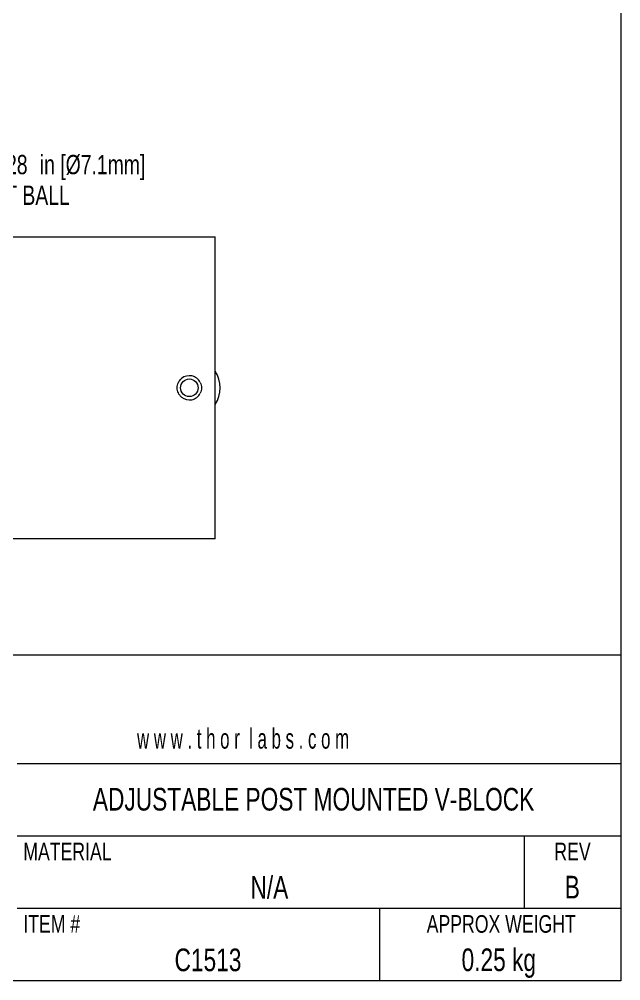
# Model space of a CAD drawing. Header units: inches. Extents: x 0.1 to 10.9, y 0.1 to 8.4.
# Drawn here: x 8.448 to 10.94, y 0.06 to 4.041 of the extents above; entities that cross this region are included whole.
import ezdxf

# ---------------------------------------------------------------- set-up
doc = ezdxf.new("R2010")
doc.units = ezdxf.units.IN
doc.header["$MEASUREMENT"] = 0
doc.styles.add('SLDTEXTSTYLE0', font='TXT', dxfattribs={"width": 0.75})
doc.styles.add('SLDTEXTSTYLE1', font='TXT', dxfattribs={"width": 0.625})
doc.dimstyles.new('SLDDIMSTYLE4', dxfattribs={"dimtxt": 0.08, "dimasz": 0.125, "dimexe": 0, "dimexo": 0.0625, "dimgap": 0.02, "dimtad": 0, "dimtih": 1, "dimtoh": 1, "dimlfac": 2, "dimrnd": 1e-09, "dimdsep": 46, "dimtxsty": 'SLDTEXTSTYLE0', "dimsah": 1, "dimcen": 0, "dimadec": 0, "dimazin": 2, "dimtfac": 1, "dimtofl": 0, "dimtmove": 0, "dimatfit": 3, "dimfxl": 1, "dimfrac": 2, "dimtolj": 1, "dimtzin": 12, "dimarcsym": 0})

# ---------------------------------------------------------------- blocks, each defined once
blk = doc.blocks.new('_D_19')
at = {"color": 8, "linetype": 'Continuous', "lineweight": 0}
for p, q in [((7.5896, 2.6339), (8.084, 3.44)), ((8.084, 3.44), (8.234, 3.44))]:
    blk.add_line(p, q, dxfattribs=at)
at = {"color": 8, "linetype": 'Continuous', "lineweight": 18}
blk.add_solid([(7.5896, 2.6339), (7.6762, 2.7274), (7.6336, 2.7535)], dxfattribs=at)
at = {"color": 8, "linetype": 'Continuous', "lineweight": 18, "char_height": 0.08, "attachment_point": 1, "style": 'SLDTEXTSTYLE0'}
for s, insert in [('Ø', (8.234, 3.4796)), ('0.28', (8.3266, 3.4796)), ('in [Ø7.1mm]', (8.5335, 3.4796)), ('TEST BALL', (8.234, 3.3526))]:
    blk.add_mtext(s, dxfattribs=dict(at, insert=insert))

msp = doc.modelspace()

# ---------------------------------------------------------------- linework, layer by layer
at = {"color": 7, "linetype": 'Continuous', "lineweight": 18}
for p, q in [((10.94, 8.44), (10.94, 0.06)), ((8.3978, 3.1402), (8.4563, 3.1402)), ((8.4563, 3.1402), (8.6478, 3.1402)), ((8.6478, 3.1402), (9.0151, 3.1402)), ((9.0151, 3.1402), (9.1206, 3.1402)), ((9.1206, 3.1402), (9.1978, 3.1402)), ((9.1978, 3.1402), (9.2603, 3.1402)), ((9.2603, 1.8902), (9.2603, 3.1402)), ((8.4563, 1.8902), (8.3978, 1.8902)), ((8.6478, 1.8902), (8.4563, 1.8902)), ((9.0151, 1.8902), (8.6478, 1.8902)), ((9.1206, 1.8902), (9.0151, 1.8902)), ((9.1978, 1.8902), (9.1206, 1.8902)), ((9.2603, 1.8902), (9.1978, 1.8902)), ((6.74, 1.41), (10.94, 1.41)), ((8.44, 0.96), (10.94, 0.96)), ((8.44, 0.66), (10.94, 0.66)), ((10.54, 0.66), (10.54, 0.36)), ((8.44, 0.36), (10.94, 0.36)), ((9.94, 0.36), (9.94, 0.06)), ((10.94, 0.06), (0.06, 0.06))]:
    msp.add_line(p, q, dxfattribs=at)
msp.add_circle((9.1528, 2.5152), 0.0366, dxfattribs=at)
for radius, start, end in [(0.0502, 26.4244, 129.7568), (0.1275, 327.4729, 32.5271), (0.0503, 230.2432, 333.5756)]:
    msp.add_arc((9.1528, 2.5152), radius, start, end, dxfattribs=at)
for points, knots in [([(9.1206, 2.4766), (9.1178, 2.479), (9.1152, 2.4816), (9.1108, 2.4874), (9.1088, 2.4906), (9.1057, 2.4972), (9.1045, 2.5007), (9.1029, 2.5079), (9.1025, 2.5115), (9.1025, 2.5189), (9.1029, 2.5226), (9.1045, 2.5297), (9.1057, 2.5332), (9.1104, 2.5432), (9.1149, 2.5491), (9.1206, 2.5539)], [0, 0, 0, 0, 0.125, 0.125, 0.25, 0.25, 0.375, 0.375, 0.5, 0.5, 0.625, 0.625, 0.75, 0.75, 1, 1, 1, 1]), ([(9.1978, 2.5376), (9.1995, 2.5341), (9.2008, 2.5305), (9.2026, 2.523), (9.203, 2.5191), (9.203, 2.5114), (9.2026, 2.5076), (9.2008, 2.5), (9.1995, 2.4964), (9.1978, 2.4929)], [0, 0, 0, 0, 0.25, 0.25, 0.5, 0.5, 0.75, 0.75, 1, 1, 1, 1])]:
    msp.add_open_spline(points, degree=3, knots=knots, dxfattribs=at)

# ---------------------------------------------------------------- texts
at = {"color": 7, "linetype": 'Continuous', "lineweight": 0}
for s, insert, char_height, attachment_point, style in [('w w w . t h o r  l a b s . c o m', (8.9361, 1.1045), 0.083333, 1, 'SLDTEXTSTYLE1'), ('ADJUSTABLE POST MOUNTED V-BLOCK', (9.6675, 0.8586), 0.09375, 2, 'SLDTEXTSTYLE0'), ('MATERIAL', (8.465, 0.6318), 0.07292, 1, 'SLDTEXTSTYLE0'), ('REV', (10.7401, 0.6318), 0.07292, 2, 'SLDTEXTSTYLE0'), ('N/A', (9.4844, 0.4935), 0.09375, 2, 'SLDTEXTSTYLE0'), ('B', (10.7393, 0.4947), 0.0938, 2, 'SLDTEXTSTYLE0'), ('ITEM #', (8.465, 0.3318), 0.07292, 1, 'SLDTEXTSTYLE0'), ('APPROX WEIGHT', (10.4449, 0.3318), 0.072917, 2, 'SLDTEXTSTYLE0'), ('C1513', (9.2301, 0.1934), 0.09375, 2, 'SLDTEXTSTYLE0'), ('0.25 kg', (10.4347, 0.1938), 0.09375, 2, 'SLDTEXTSTYLE0')]:
    msp.add_mtext(s, dxfattribs=dict(at, insert=insert, char_height=char_height, attachment_point=attachment_point, style=style))

# ---------------------------------------------------------------- dimensions: what is measured, and where the dimension line sits
at = {"color": 8, "linetype": 'Continuous', "lineweight": 18}
dim = msp.add_diameter_dim_2p(p1=(7.516, 2.514), p2=(7.5896, 2.6339), text='Ø<>in [Ø7.1mm]\\PTEST BALL', dimstyle='SLDDIMSTYLE4', override={"dimpost": '<>'}, dxfattribs=at)
dim.commit()
dim.dimension.update_dxf_attribs({"geometry": '_D_19', "text_midpoint": (8.6993, 3.44), "dimtype": 163})

doc.saveas('drawing.dxf')
